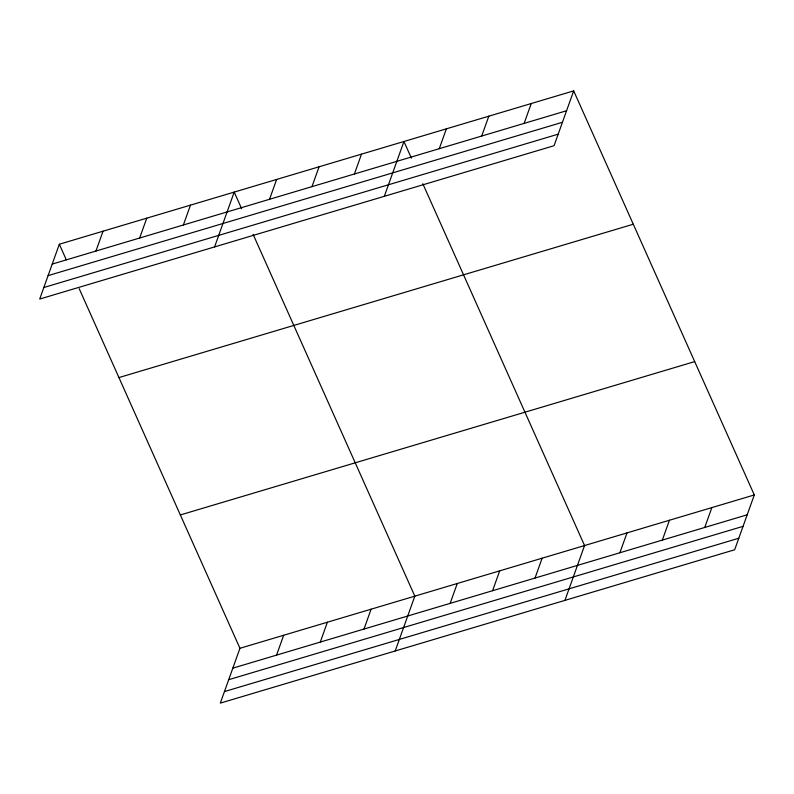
<?xml version="1.0" encoding="UTF-8"?>
<svg xmlns="http://www.w3.org/2000/svg" width="794" height="794" viewBox="0 0 794 794"><rect width="100%" height="100%" fill="white"/><g stroke="black" fill="none" stroke-linecap="round" stroke-linejoin="round"><path stroke-width="1.19" d="M59.332 244.234L39.7 299.05L554.053 145.709L573.685 90.883L59.332 244.234L66.279 259.787M95.935 251.053L103.051 231.193M139.655 238.021L146.771 218.161M183.374 224.98L190.491 205.13M214.578 246.914L234.21 192.088L241.664 208.762M269.533 199.294L276.64 179.444M311.963 186.65L319.079 166.79M354.402 173.995L361.508 154.135M384.316 196.307L403.948 141.491L411.391 158.155M79.201 288.679L239.947 648.291L220.315 703.117L734.668 549.766L754.3 494.95L573.685 90.883M439.271 148.696L446.377 128.836M276.56 655.119L283.666 635.26M481.7 136.042L488.816 116.182M320.28 642.078L327.386 622.228M524.139 123.388L531.246 103.538M363.999 629.047L371.106 609.187M395.204 650.981L414.825 596.155L253.088 234.319M450.148 603.361L457.265 583.501M492.588 590.706L499.694 570.856M535.017 578.062L542.133 558.202M564.931 600.373L584.563 545.547L422.815 183.712M619.886 552.753L627.002 532.903M662.325 540.109L669.431 520.249M704.754 527.454L711.871 507.594M52.215 264.084L566.569 110.743M48.087 275.627L562.44 122.276M43.829 287.517L558.182 134.166M118.931 377.567L633.284 224.226M180.347 514.949L694.7 361.607M239.947 648.291L754.3 494.95M232.841 668.151L747.194 514.8M228.712 679.684L743.055 526.343M224.454 691.574L738.807 538.233"/></g></svg>
